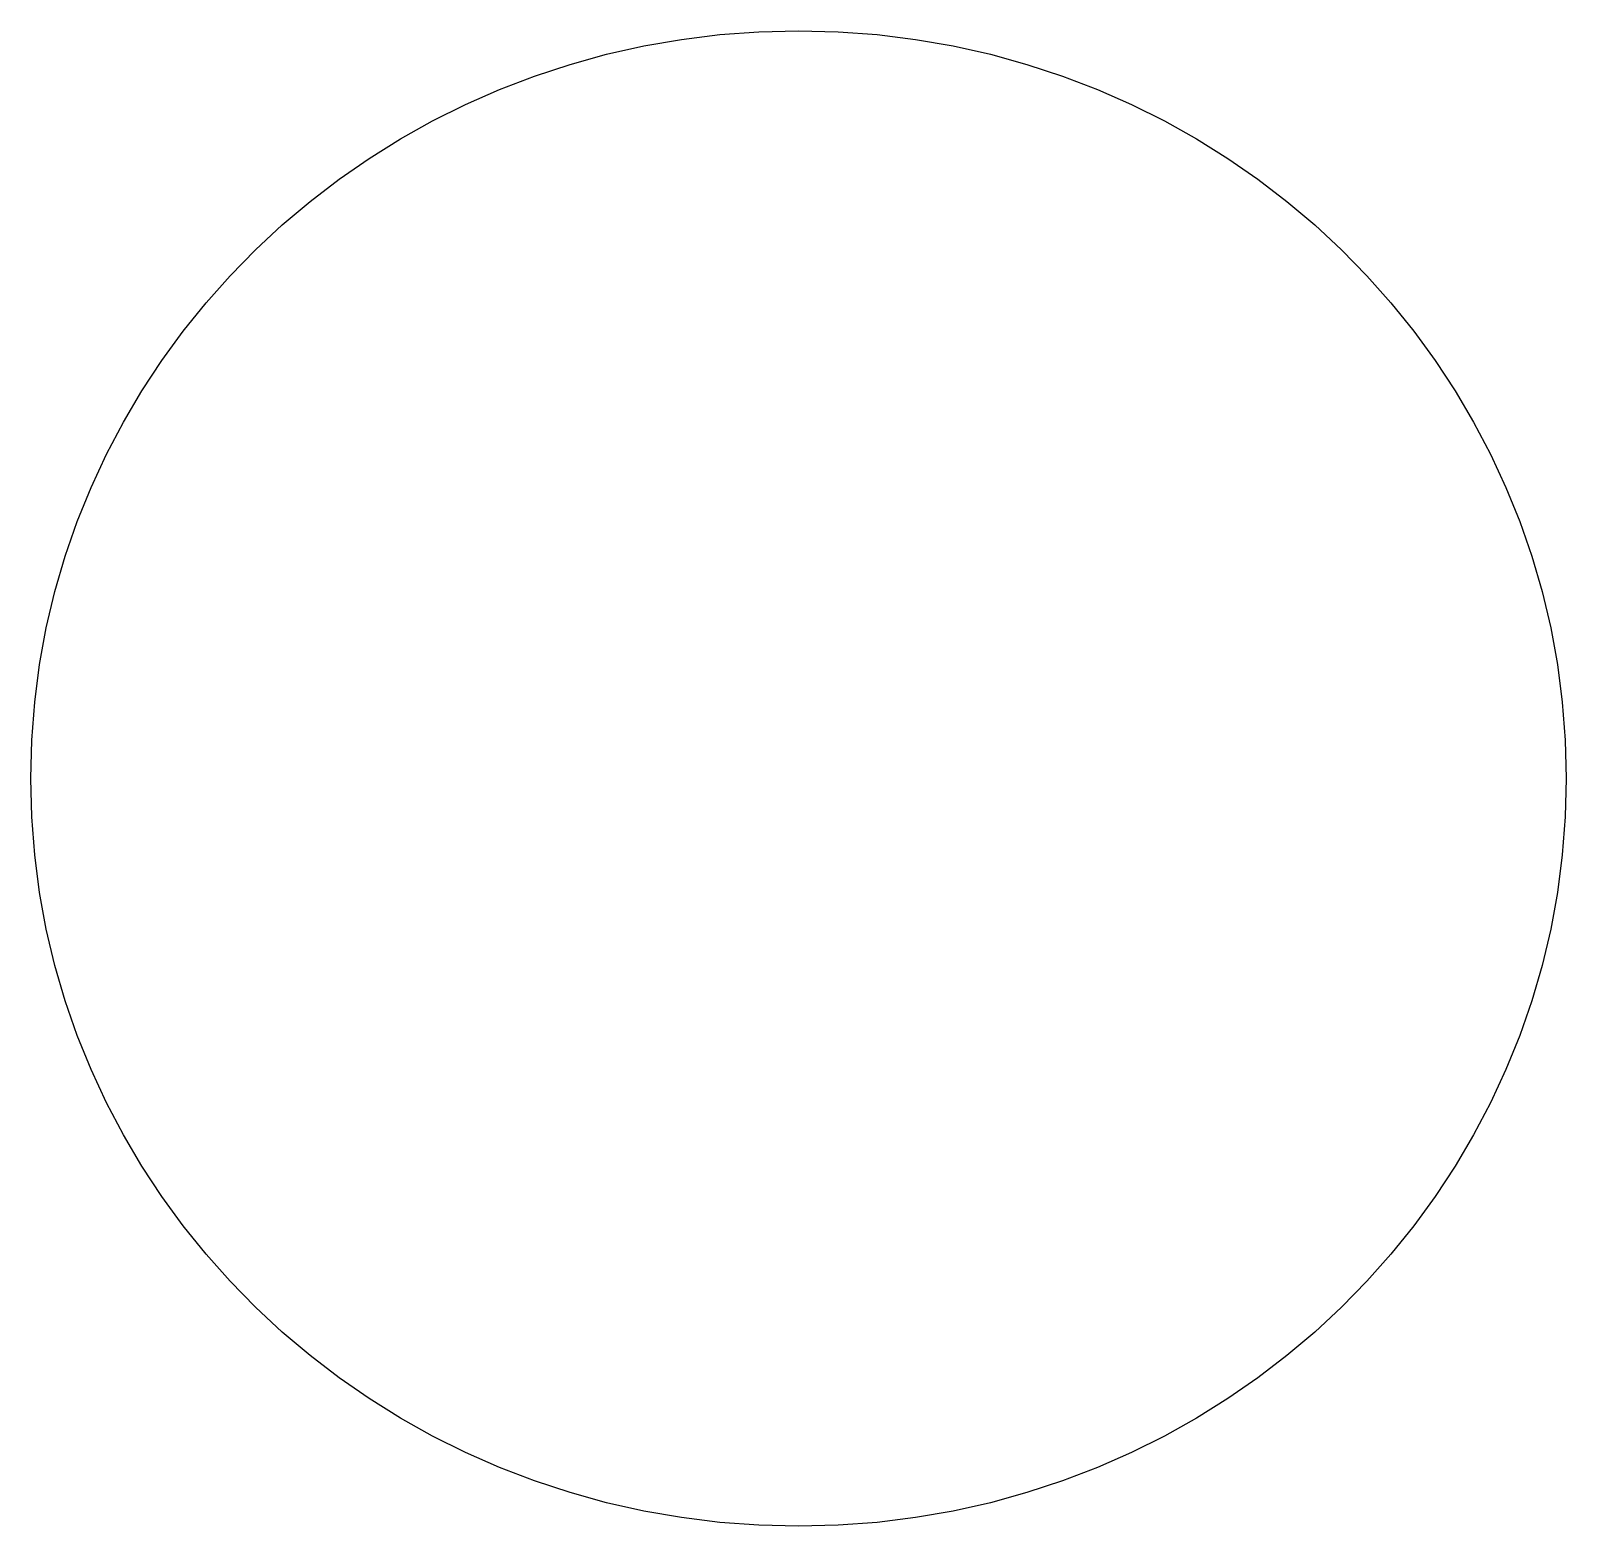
# Model space of a CAD drawing. Extents: x -29.6 to 30.2, y -29.6 to 28.6.
import ezdxf

# ---------------------------------------------------------------- set-up
doc = ezdxf.new("R2010")
doc.units = 0
doc.layers.add('Layer_1', color=7, linetype='CONTINUOUS')

msp = doc.modelspace()

# ---------------------------------------------------------------- linework, layer by layer
at = {"layer": 'Layer_1', "color": 7}
msp.add_lwpolyline([(30.156997, -0.489993), (30.118149, -1.985771), (30.00285, -3.461934), (29.812979, -4.91662), (29.550411, -6.347995), (29.217022, -7.75428), (28.814689, -9.133641), (28.345285, -10.484187), (27.810689, -11.804169), (27.212776, -13.091751), (26.553422, -14.345044), (25.834503, -15.562296), (25.057895, -16.741618), (24.225473, -17.881232), (23.339115, -18.979302), (22.400695, -20.033995), (21.412089, -21.043475), (20.375175, -22.00591), (19.291827, -22.919491), (18.163922, -23.782414), (16.993335, -24.592815), (15.781943, -25.34886), (14.531622, -26.048771), (13.244247, -26.690657), (11.921694, -27.272769), (10.565841, -27.793215), (9.178561, -28.250189), (7.761732, -28.641885), (6.317229, -28.966441), (4.846929, -29.222078), (3.352707, -29.406933), (1.836439, -29.519173), (0.300002, -29.556991), (-1.236435, -29.519173), (-2.752703, -29.406933), (-4.246925, -29.222078), (-5.717225, -28.966441), (-7.161728, -28.641885), (-8.578557, -28.250189), (-9.965836, -27.793215), (-11.32169, -27.272769), (-12.644243, -26.690657), (-13.931618, -26.048771), (-15.181939, -25.34886), (-16.393331, -24.592815), (-17.563918, -23.782414), (-18.691823, -22.919491), (-19.775171, -22.00591), (-20.812085, -21.043475), (-21.80069, -20.033995), (-22.73911, -18.979302), (-23.625469, -17.881232), (-24.457891, -16.741618), (-25.234499, -15.562296), (-25.953418, -14.345044), (-26.612772, -13.091751), (-27.210685, -11.804169), (-27.745281, -10.484187), (-28.214684, -9.133641), (-28.617017, -7.75428), (-28.950406, -6.347995), (-29.212975, -4.91662), (-29.402845, -3.461934), (-29.518144, -1.985771), (-29.556992, -0.489993), (-29.518142, 1.005785), (-29.402842, 2.481948), (-29.212972, 3.936634), (-28.950404, 5.368009), (-28.617012, 6.774294), (-28.214679, 8.153627), (-27.745275, 9.504202), (-27.210679, 10.824183), (-26.612766, 12.111737), (-25.953412, 13.365058), (-25.234492, 14.582311), (-24.457884, 15.761638), (-23.625463, 16.901249), (-22.739104, 17.999311), (-21.800684, 19.053995), (-20.812079, 20.063473), (-19.775165, 21.025918), (-18.691817, 21.939508), (-17.563913, 22.802414), (-16.393326, 23.612812), (-15.181935, 24.368871), (-13.931614, 25.068768), (-12.644239, 25.710674), (-11.321687, 26.292769), (-9.965834, 26.813221), (-8.578555, 27.270203), (-7.161726, 27.661891), (-5.717224, 27.986458), (-4.246924, 28.242081), (-2.752702, 28.426928), (-1.236435, 28.539176), (0.300002, 28.576997), (1.836439, 28.539176), (3.352706, 28.426928), (4.846928, 28.242081), (6.317228, 27.986458), (7.76173, 27.661891), (9.178559, 27.270203), (10.565838, 26.813221), (11.921691, 26.292769), (13.244243, 25.710677), (14.531618, 25.068768), (15.781939, 24.368871), (16.99333, 23.612812), (18.163916, 22.802417), (19.291822, 21.939508), (20.375169, 21.025918), (21.412083, 20.063473), (22.400688, 19.053995), (23.339108, 17.999311), (24.225467, 16.901252), (25.057888, 15.761638), (25.834497, 14.582311), (26.553416, 13.365058), (27.21277, 12.111737), (27.810684, 10.824183), (28.34528, 9.504202), (28.814683, 8.153627), (29.217016, 6.774294), (29.550408, 5.368009), (29.812976, 3.936634), (30.002847, 2.481948), (30.118146, 1.005785), (30.156997, -0.489993)], close=True, dxfattribs=at)

doc.saveas('drawing.dxf')
